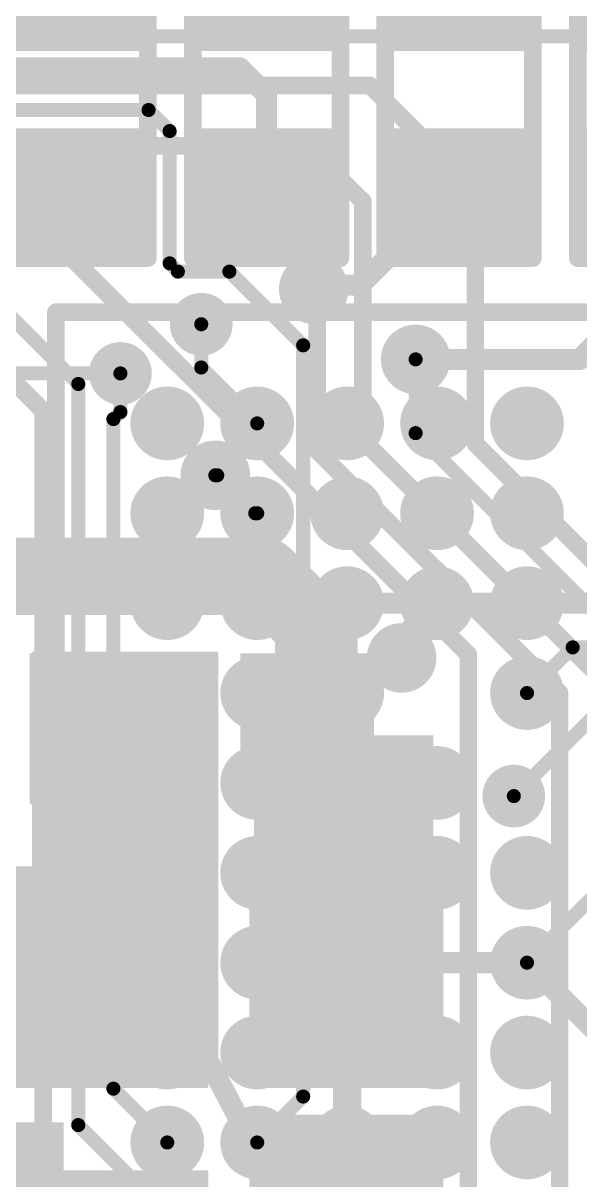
# Model space of a CAD drawing. Header units: millimetres. Extents: x -0.39 to 4.37, y -0.38 to 3.54.
# Drawn here: x 1.4013 to 1.5597, y 1.7984 to 2.1277 of the extents above; entities that cross this region are included whole.
import ezdxf

# ---------------------------------------------------------------- set-up
doc = ezdxf.new("R2010")
doc.units = ezdxf.units.MM
doc.header["$MEASUREMENT"] = 0
for name, color, linetype in [('BottomLayer', 5, 'Continuous'), ('BottomPaste', 16, 'Continuous'), ('BottomSolder', 6, 'Continuous'), ('TopLayer', 1, 'Continuous'), ('TopOverlay', 2, 'Continuous'), ('TopPaste', 8, 'Continuous'), ('TopSolder', 216, 'Continuous'), ('ViaHoleLayer', 16, 'Continuous')]:
    doc.layers.add(name, color=color, linetype=linetype)

# ---------------------------------------------------------------- blocks, each defined once
blk = doc.blocks.new('RES0603_158')
at = {"layer": 'TopLayer'}
for points in [[(-0.015, 0.0175), (-0.015, -0.0175), (-0.045, -0.0175), (-0.045, 0.0175)], [(0.045, 0.0175), (0.045, -0.0175), (0.015, -0.0175), (0.015, 0.0175)]]:
    blk.add_hatch(color=1, dxfattribs=at).paths.add_polyline_path(points)
at = {"layer": 'TopPaste'}
for points in [[(-0.015, 0.0175), (-0.015, -0.0175), (-0.045, -0.0175), (-0.045, 0.0175)], [(0.045, 0.0175), (0.045, -0.0175), (0.015, -0.0175), (0.015, 0.0175)]]:
    blk.add_hatch(color=8, dxfattribs=at).paths.add_polyline_path(points)
at = {"layer": 'TopSolder'}
for points in [[(-0.011, 0.0215), (-0.011, -0.0215), (-0.049, -0.0215), (-0.049, 0.0215)], [(0.049, 0.0215), (0.049, -0.0215), (0.011, -0.0215), (0.011, 0.0215)]]:
    blk.add_hatch(color=216, dxfattribs=at).paths.add_polyline_path(points)
at = {"layer": 'TopOverlay', "const_width": 0.005}
for points in [[(-0.048, -0.021), (-0.048, 0.021)], [(0.048, 0.021), (-0.048, 0.021)], [(0.048, -0.021), (0.048, 0.021)], [(0.048, -0.021), (-0.048, -0.021)]]:
    blk.add_lwpolyline(points, dxfattribs=at)
at = {"layer": 'TopOverlay', "const_width": 0.0025}
for points in [[(-0.04925, 0.021, 1), (-0.04675, 0.021, 1)], [(-0.04925, 0.021, 1), (-0.04675, 0.021, 1)], [(0.04675, 0.021, 1), (0.04925, 0.021, 1)], [(0.04675, 0.021, 1), (0.04925, 0.021, 1)], [(-0.04925, -0.021, 1), (-0.04675, -0.021, 1)], [(-0.04925, -0.021, 1), (-0.04675, -0.021, 1)], [(0.04675, -0.021, 1), (0.04925, -0.021, 1)], [(0.04675, -0.021, 1), (0.04925, -0.021, 1)]]:
    blk.add_lwpolyline(points, format="xyb", close=True, dxfattribs=at)
blk = doc.blocks.new('RES0603_336')
at = {"layer": 'TopLayer'}
for points in [[(-0.015, 0.0175), (-0.015, -0.0175), (-0.045, -0.0175), (-0.045, 0.0175)], [(0.045, 0.0175), (0.045, -0.0175), (0.015, -0.0175), (0.015, 0.0175)]]:
    blk.add_hatch(color=1, dxfattribs=at).paths.add_polyline_path(points)
at = {"layer": 'TopPaste'}
for points in [[(-0.015, 0.0175), (-0.015, -0.0175), (-0.045, -0.0175), (-0.045, 0.0175)], [(0.045, 0.0175), (0.045, -0.0175), (0.015, -0.0175), (0.015, 0.0175)]]:
    blk.add_hatch(color=8, dxfattribs=at).paths.add_polyline_path(points)
at = {"layer": 'TopSolder'}
for points in [[(-0.011, 0.0215), (-0.011, -0.0215), (-0.049, -0.0215), (-0.049, 0.0215)], [(0.049, 0.0215), (0.049, -0.0215), (0.011, -0.0215), (0.011, 0.0215)]]:
    blk.add_hatch(color=216, dxfattribs=at).paths.add_polyline_path(points)
at = {"layer": 'TopOverlay', "const_width": 0.005}
for points in [[(-0.048, -0.021), (-0.048, 0.021)], [(0.048, 0.021), (-0.048, 0.021)], [(0.048, -0.021), (0.048, 0.021)], [(0.048, -0.021), (-0.048, -0.021)]]:
    blk.add_lwpolyline(points, dxfattribs=at)
at = {"layer": 'TopOverlay', "const_width": 0.0025}
for points in [[(-0.04925, 0.021, 1), (-0.04675, 0.021, 1)], [(-0.04925, 0.021, 1), (-0.04675, 0.021, 1)], [(0.04675, 0.021, 1), (0.04925, 0.021, 1)], [(0.04675, 0.021, 1), (0.04925, 0.021, 1)], [(-0.04925, -0.021, 1), (-0.04675, -0.021, 1)], [(-0.04925, -0.021, 1), (-0.04675, -0.021, 1)], [(0.04675, -0.021, 1), (0.04925, -0.021, 1)], [(0.04675, -0.021, 1), (0.04925, -0.021, 1)]]:
    blk.add_lwpolyline(points, format="xyb", close=True, dxfattribs=at)
blk = doc.blocks.new('RES0603_344')
at = {"layer": 'TopLayer'}
for points in [[(-0.015, 0.0175), (-0.015, -0.0175), (-0.045, -0.0175), (-0.045, 0.0175)], [(0.045, 0.0175), (0.045, -0.0175), (0.015, -0.0175), (0.015, 0.0175)]]:
    blk.add_hatch(color=1, dxfattribs=at).paths.add_polyline_path(points)
at = {"layer": 'TopPaste'}
for points in [[(-0.015, 0.0175), (-0.015, -0.0175), (-0.045, -0.0175), (-0.045, 0.0175)], [(0.045, 0.0175), (0.045, -0.0175), (0.015, -0.0175), (0.015, 0.0175)]]:
    blk.add_hatch(color=8, dxfattribs=at).paths.add_polyline_path(points)
at = {"layer": 'TopSolder'}
for points in [[(-0.011, 0.0215), (-0.011, -0.0215), (-0.049, -0.0215), (-0.049, 0.0215)], [(0.049, 0.0215), (0.049, -0.0215), (0.011, -0.0215), (0.011, 0.0215)]]:
    blk.add_hatch(color=216, dxfattribs=at).paths.add_polyline_path(points)
at = {"layer": 'TopOverlay', "const_width": 0.005}
for points in [[(-0.048, -0.021), (-0.048, 0.021)], [(0.048, 0.021), (-0.048, 0.021)], [(0.048, -0.021), (0.048, 0.021)], [(0.048, -0.021), (-0.048, -0.021)]]:
    blk.add_lwpolyline(points, dxfattribs=at)
at = {"layer": 'TopOverlay', "const_width": 0.0025}
for points in [[(-0.04925, 0.021, 1), (-0.04675, 0.021, 1)], [(-0.04925, 0.021, 1), (-0.04675, 0.021, 1)], [(0.04675, 0.021, 1), (0.04925, 0.021, 1)], [(0.04675, 0.021, 1), (0.04925, 0.021, 1)], [(-0.04925, -0.021, 1), (-0.04675, -0.021, 1)], [(-0.04925, -0.021, 1), (-0.04675, -0.021, 1)], [(0.04675, -0.021, 1), (0.04925, -0.021, 1)], [(0.04675, -0.021, 1), (0.04925, -0.021, 1)]]:
    blk.add_lwpolyline(points, format="xyb", close=True, dxfattribs=at)
blk = doc.blocks.new('RK3399_364')
at = {"layer": 'TopLayer'}
h = blk.add_hatch(color=1, dxfattribs=at)
edge = h.paths.add_edge_path()
edge.add_arc((0.2814962, -0.1791335), 0.006496, 0, 360)
h = blk.add_hatch(color=1, dxfattribs=at)
edge = h.paths.add_edge_path()
edge.add_arc((0.3070862, -0.1791335), 0.006496, 0, 360)
h = blk.add_hatch(color=1, dxfattribs=at)
edge = h.paths.add_edge_path()
edge.add_arc((0.3326762, -0.1791335), 0.006496, 0, 360)
h = blk.add_hatch(color=1, dxfattribs=at)
edge = h.paths.add_edge_path()
edge.add_arc((0.3582682, -0.1791335), 0.006496, 0, 360)
h = blk.add_hatch(color=1, dxfattribs=at)
edge = h.paths.add_edge_path()
edge.add_arc((0.3838582, -0.1791335), 0.006496, 0, 360)
h = blk.add_hatch(color=1, dxfattribs=at)
edge = h.paths.add_edge_path()
edge.add_arc((0.2814962, -0.2047235), 0.006496, 0, 360)
h = blk.add_hatch(color=1, dxfattribs=at)
edge = h.paths.add_edge_path()
edge.add_arc((0.3070862, -0.2047235), 0.006496, 0, 360)
h = blk.add_hatch(color=1, dxfattribs=at)
edge = h.paths.add_edge_path()
edge.add_arc((0.3326762, -0.2047235), 0.006496, 0, 360)
h = blk.add_hatch(color=1, dxfattribs=at)
edge = h.paths.add_edge_path()
edge.add_arc((0.3582682, -0.2047235), 0.006496, 0, 360)
h = blk.add_hatch(color=1, dxfattribs=at)
edge = h.paths.add_edge_path()
edge.add_arc((0.3838582, -0.2047235), 0.006496, 0, 360)
h = blk.add_hatch(color=1, dxfattribs=at)
edge = h.paths.add_edge_path()
edge.add_arc((0.2814962, -0.2303155), 0.006496, 0, 360)
h = blk.add_hatch(color=1, dxfattribs=at)
edge = h.paths.add_edge_path()
edge.add_arc((0.3582682, -0.2303155), 0.006496, 0, 360)
h = blk.add_hatch(color=1, dxfattribs=at)
edge = h.paths.add_edge_path()
edge.add_arc((0.3838582, -0.2303155), 0.006496, 0, 360)
h = blk.add_hatch(color=1, dxfattribs=at)
edge = h.paths.add_edge_path()
edge.add_arc((0.2814962, -0.2559055), 0.006496, 0, 360)
h = blk.add_hatch(color=1, dxfattribs=at)
edge = h.paths.add_edge_path()
edge.add_arc((0.3070862, -0.2559055), 0.006496, 0, 360)
h = blk.add_hatch(color=1, dxfattribs=at)
edge = h.paths.add_edge_path()
edge.add_arc((0.3326762, -0.2559055), 0.006496, 0, 360)
h = blk.add_hatch(color=1, dxfattribs=at)
edge = h.paths.add_edge_path()
edge.add_arc((0.3582682, -0.2559055), 0.006496, 0, 360)
h = blk.add_hatch(color=1, dxfattribs=at)
edge = h.paths.add_edge_path()
edge.add_arc((0.3838582, -0.2559055), 0.006496, 0, 360)
h = blk.add_hatch(color=1, dxfattribs=at)
edge = h.paths.add_edge_path()
edge.add_arc((0.3070862, -0.2814955), 0.006496, 0, 360)
h = blk.add_hatch(color=1, dxfattribs=at)
edge = h.paths.add_edge_path()
edge.add_arc((0.3326762, -0.2814955), 0.006496, 0, 360)
h = blk.add_hatch(color=1, dxfattribs=at)
edge = h.paths.add_edge_path()
edge.add_arc((0.3582682, -0.2814955), 0.006496, 0, 360)
h = blk.add_hatch(color=1, dxfattribs=at)
edge = h.paths.add_edge_path()
edge.add_arc((0.3838582, -0.2814955), 0.006496, 0, 360)
h = blk.add_hatch(color=1, dxfattribs=at)
edge = h.paths.add_edge_path()
edge.add_arc((0.2814962, -0.3070875), 0.006496, 0, 360)
h = blk.add_hatch(color=1, dxfattribs=at)
edge = h.paths.add_edge_path()
edge.add_arc((0.3326762, -0.3070875), 0.006496, 0, 360)
h = blk.add_hatch(color=1, dxfattribs=at)
edge = h.paths.add_edge_path()
edge.add_arc((0.3582682, -0.3070875), 0.006496, 0, 360)
h = blk.add_hatch(color=1, dxfattribs=at)
edge = h.paths.add_edge_path()
edge.add_arc((0.3838582, -0.3070875), 0.006496, 0, 360)
h = blk.add_hatch(color=1, dxfattribs=at)
edge = h.paths.add_edge_path()
edge.add_arc((0.2814962, -0.3326775), 0.006496, 0, 360)
h = blk.add_hatch(color=1, dxfattribs=at)
edge = h.paths.add_edge_path()
edge.add_arc((0.3070862, -0.3326775), 0.006496, 0, 360)
h = blk.add_hatch(color=1, dxfattribs=at)
edge = h.paths.add_edge_path()
edge.add_arc((0.3326762, -0.3326775), 0.006496, 0, 360)
h = blk.add_hatch(color=1, dxfattribs=at)
edge = h.paths.add_edge_path()
edge.add_arc((0.3582682, -0.3326775), 0.006496, 0, 360)
h = blk.add_hatch(color=1, dxfattribs=at)
edge = h.paths.add_edge_path()
edge.add_arc((0.3838582, -0.3326775), 0.006496, 0, 360)
h = blk.add_hatch(color=1, dxfattribs=at)
edge = h.paths.add_edge_path()
edge.add_arc((0.2814962, -0.3582675), 0.006496, 0, 360)
h = blk.add_hatch(color=1, dxfattribs=at)
edge = h.paths.add_edge_path()
edge.add_arc((0.3070862, -0.3582675), 0.006496, 0, 360)
h = blk.add_hatch(color=1, dxfattribs=at)
edge = h.paths.add_edge_path()
edge.add_arc((0.3326762, -0.3582675), 0.006496, 0, 360)
h = blk.add_hatch(color=1, dxfattribs=at)
edge = h.paths.add_edge_path()
edge.add_arc((0.3582682, -0.3582675), 0.006496, 0, 360)
h = blk.add_hatch(color=1, dxfattribs=at)
edge = h.paths.add_edge_path()
edge.add_arc((0.3838582, -0.3582675), 0.006496, 0, 360)
h = blk.add_hatch(color=1, dxfattribs=at)
edge = h.paths.add_edge_path()
edge.add_arc((0.2814962, -0.3838575), 0.006496, 0, 360)
h = blk.add_hatch(color=1, dxfattribs=at)
edge = h.paths.add_edge_path()
edge.add_arc((0.3070862, -0.3838575), 0.006496, 0, 360)
h = blk.add_hatch(color=1, dxfattribs=at)
edge = h.paths.add_edge_path()
edge.add_arc((0.3326762, -0.3838575), 0.006496, 0, 360)
h = blk.add_hatch(color=1, dxfattribs=at)
edge = h.paths.add_edge_path()
edge.add_arc((0.3582682, -0.3838575), 0.006496, 0, 360)
h = blk.add_hatch(color=1, dxfattribs=at)
edge = h.paths.add_edge_path()
edge.add_arc((0.3838582, -0.3838575), 0.006496, 0, 360)
at = {"layer": 'TopPaste'}
h = blk.add_hatch(color=8, dxfattribs=at)
edge = h.paths.add_edge_path()
edge.add_arc((0.2814962, -0.1791335), 0.006496, 0, 360)
h = blk.add_hatch(color=8, dxfattribs=at)
edge = h.paths.add_edge_path()
edge.add_arc((0.3070862, -0.1791335), 0.006496, 0, 360)
h = blk.add_hatch(color=8, dxfattribs=at)
edge = h.paths.add_edge_path()
edge.add_arc((0.3326762, -0.1791335), 0.006496, 0, 360)
h = blk.add_hatch(color=8, dxfattribs=at)
edge = h.paths.add_edge_path()
edge.add_arc((0.3582682, -0.1791335), 0.006496, 0, 360)
h = blk.add_hatch(color=8, dxfattribs=at)
edge = h.paths.add_edge_path()
edge.add_arc((0.3838582, -0.1791335), 0.006496, 0, 360)
h = blk.add_hatch(color=8, dxfattribs=at)
edge = h.paths.add_edge_path()
edge.add_arc((0.2814962, -0.2047235), 0.006496, 0, 360)
h = blk.add_hatch(color=8, dxfattribs=at)
edge = h.paths.add_edge_path()
edge.add_arc((0.3070862, -0.2047235), 0.006496, 0, 360)
h = blk.add_hatch(color=8, dxfattribs=at)
edge = h.paths.add_edge_path()
edge.add_arc((0.3326762, -0.2047235), 0.006496, 0, 360)
h = blk.add_hatch(color=8, dxfattribs=at)
edge = h.paths.add_edge_path()
edge.add_arc((0.3582682, -0.2047235), 0.006496, 0, 360)
h = blk.add_hatch(color=8, dxfattribs=at)
edge = h.paths.add_edge_path()
edge.add_arc((0.3838582, -0.2047235), 0.006496, 0, 360)
h = blk.add_hatch(color=8, dxfattribs=at)
edge = h.paths.add_edge_path()
edge.add_arc((0.2814962, -0.2303155), 0.006496, 0, 360)
h = blk.add_hatch(color=8, dxfattribs=at)
edge = h.paths.add_edge_path()
edge.add_arc((0.3582682, -0.2303155), 0.006496, 0, 360)
h = blk.add_hatch(color=8, dxfattribs=at)
edge = h.paths.add_edge_path()
edge.add_arc((0.3838582, -0.2303155), 0.006496, 0, 360)
h = blk.add_hatch(color=8, dxfattribs=at)
edge = h.paths.add_edge_path()
edge.add_arc((0.2814962, -0.2559055), 0.006496, 0, 360)
h = blk.add_hatch(color=8, dxfattribs=at)
edge = h.paths.add_edge_path()
edge.add_arc((0.3070862, -0.2559055), 0.006496, 0, 360)
h = blk.add_hatch(color=8, dxfattribs=at)
edge = h.paths.add_edge_path()
edge.add_arc((0.3326762, -0.2559055), 0.006496, 0, 360)
h = blk.add_hatch(color=8, dxfattribs=at)
edge = h.paths.add_edge_path()
edge.add_arc((0.3582682, -0.2559055), 0.006496, 0, 360)
h = blk.add_hatch(color=8, dxfattribs=at)
edge = h.paths.add_edge_path()
edge.add_arc((0.3838582, -0.2559055), 0.006496, 0, 360)
h = blk.add_hatch(color=8, dxfattribs=at)
edge = h.paths.add_edge_path()
edge.add_arc((0.3070862, -0.2814955), 0.006496, 0, 360)
h = blk.add_hatch(color=8, dxfattribs=at)
edge = h.paths.add_edge_path()
edge.add_arc((0.3326762, -0.2814955), 0.006496, 0, 360)
h = blk.add_hatch(color=8, dxfattribs=at)
edge = h.paths.add_edge_path()
edge.add_arc((0.3582682, -0.2814955), 0.006496, 0, 360)
h = blk.add_hatch(color=8, dxfattribs=at)
edge = h.paths.add_edge_path()
edge.add_arc((0.3838582, -0.2814955), 0.006496, 0, 360)
h = blk.add_hatch(color=8, dxfattribs=at)
edge = h.paths.add_edge_path()
edge.add_arc((0.2814962, -0.3070875), 0.006496, 0, 360)
h = blk.add_hatch(color=8, dxfattribs=at)
edge = h.paths.add_edge_path()
edge.add_arc((0.3326762, -0.3070875), 0.006496, 0, 360)
h = blk.add_hatch(color=8, dxfattribs=at)
edge = h.paths.add_edge_path()
edge.add_arc((0.3582682, -0.3070875), 0.006496, 0, 360)
h = blk.add_hatch(color=8, dxfattribs=at)
edge = h.paths.add_edge_path()
edge.add_arc((0.3838582, -0.3070875), 0.006496, 0, 360)
h = blk.add_hatch(color=8, dxfattribs=at)
edge = h.paths.add_edge_path()
edge.add_arc((0.2814962, -0.3326775), 0.006496, 0, 360)
h = blk.add_hatch(color=8, dxfattribs=at)
edge = h.paths.add_edge_path()
edge.add_arc((0.3070862, -0.3326775), 0.006496, 0, 360)
h = blk.add_hatch(color=8, dxfattribs=at)
edge = h.paths.add_edge_path()
edge.add_arc((0.3326762, -0.3326775), 0.006496, 0, 360)
h = blk.add_hatch(color=8, dxfattribs=at)
edge = h.paths.add_edge_path()
edge.add_arc((0.3582682, -0.3326775), 0.006496, 0, 360)
h = blk.add_hatch(color=8, dxfattribs=at)
edge = h.paths.add_edge_path()
edge.add_arc((0.3838582, -0.3326775), 0.006496, 0, 360)
h = blk.add_hatch(color=8, dxfattribs=at)
edge = h.paths.add_edge_path()
edge.add_arc((0.2814962, -0.3582675), 0.006496, 0, 360)
h = blk.add_hatch(color=8, dxfattribs=at)
edge = h.paths.add_edge_path()
edge.add_arc((0.3070862, -0.3582675), 0.006496, 0, 360)
h = blk.add_hatch(color=8, dxfattribs=at)
edge = h.paths.add_edge_path()
edge.add_arc((0.3326762, -0.3582675), 0.006496, 0, 360)
h = blk.add_hatch(color=8, dxfattribs=at)
edge = h.paths.add_edge_path()
edge.add_arc((0.3582682, -0.3582675), 0.006496, 0, 360)
h = blk.add_hatch(color=8, dxfattribs=at)
edge = h.paths.add_edge_path()
edge.add_arc((0.3838582, -0.3582675), 0.006496, 0, 360)
h = blk.add_hatch(color=8, dxfattribs=at)
edge = h.paths.add_edge_path()
edge.add_arc((0.2814962, -0.3838575), 0.006496, 0, 360)
h = blk.add_hatch(color=8, dxfattribs=at)
edge = h.paths.add_edge_path()
edge.add_arc((0.3070862, -0.3838575), 0.006496, 0, 360)
h = blk.add_hatch(color=8, dxfattribs=at)
edge = h.paths.add_edge_path()
edge.add_arc((0.3326762, -0.3838575), 0.006496, 0, 360)
h = blk.add_hatch(color=8, dxfattribs=at)
edge = h.paths.add_edge_path()
edge.add_arc((0.3582682, -0.3838575), 0.006496, 0, 360)
h = blk.add_hatch(color=8, dxfattribs=at)
edge = h.paths.add_edge_path()
edge.add_arc((0.3838582, -0.3838575), 0.006496, 0, 360)
at = {"layer": 'TopSolder'}
h = blk.add_hatch(color=216, dxfattribs=at)
edge = h.paths.add_edge_path()
edge.add_arc((0.2814962, -0.1791335), 0.010496, 0, 360)
h = blk.add_hatch(color=216, dxfattribs=at)
edge = h.paths.add_edge_path()
edge.add_arc((0.3070862, -0.1791335), 0.010496, 0, 360)
h = blk.add_hatch(color=216, dxfattribs=at)
edge = h.paths.add_edge_path()
edge.add_arc((0.3326762, -0.1791335), 0.010496, 0, 360)
h = blk.add_hatch(color=216, dxfattribs=at)
edge = h.paths.add_edge_path()
edge.add_arc((0.3582682, -0.1791335), 0.010496, 0, 360)
h = blk.add_hatch(color=216, dxfattribs=at)
edge = h.paths.add_edge_path()
edge.add_arc((0.3838582, -0.1791335), 0.010496, 0, 360)
h = blk.add_hatch(color=216, dxfattribs=at)
edge = h.paths.add_edge_path()
edge.add_arc((0.2814962, -0.2047235), 0.010496, 0, 360)
h = blk.add_hatch(color=216, dxfattribs=at)
edge = h.paths.add_edge_path()
edge.add_arc((0.3070862, -0.2047235), 0.010496, 0, 360)
h = blk.add_hatch(color=216, dxfattribs=at)
edge = h.paths.add_edge_path()
edge.add_arc((0.3326762, -0.2047235), 0.010496, 0, 360)
h = blk.add_hatch(color=216, dxfattribs=at)
edge = h.paths.add_edge_path()
edge.add_arc((0.3582682, -0.2047235), 0.010496, 0, 360)
h = blk.add_hatch(color=216, dxfattribs=at)
edge = h.paths.add_edge_path()
edge.add_arc((0.3838582, -0.2047235), 0.010496, 0, 360)
h = blk.add_hatch(color=216, dxfattribs=at)
edge = h.paths.add_edge_path()
edge.add_arc((0.2814962, -0.2303155), 0.010496, 0, 360)
h = blk.add_hatch(color=216, dxfattribs=at)
edge = h.paths.add_edge_path()
edge.add_arc((0.3582682, -0.2303155), 0.010496, 0, 360)
h = blk.add_hatch(color=216, dxfattribs=at)
edge = h.paths.add_edge_path()
edge.add_arc((0.3838582, -0.2303155), 0.010496, 0, 360)
h = blk.add_hatch(color=216, dxfattribs=at)
edge = h.paths.add_edge_path()
edge.add_arc((0.2814962, -0.2559055), 0.010496, 0, 360)
h = blk.add_hatch(color=216, dxfattribs=at)
edge = h.paths.add_edge_path()
edge.add_arc((0.3070862, -0.2559055), 0.010496, 0, 360)
h = blk.add_hatch(color=216, dxfattribs=at)
edge = h.paths.add_edge_path()
edge.add_arc((0.3326762, -0.2559055), 0.010496, 0, 360)
h = blk.add_hatch(color=216, dxfattribs=at)
edge = h.paths.add_edge_path()
edge.add_arc((0.3582682, -0.2559055), 0.010496, 0, 360)
h = blk.add_hatch(color=216, dxfattribs=at)
edge = h.paths.add_edge_path()
edge.add_arc((0.3838582, -0.2559055), 0.010496, 0, 360)
h = blk.add_hatch(color=216, dxfattribs=at)
edge = h.paths.add_edge_path()
edge.add_arc((0.3070862, -0.2814955), 0.010496, 0, 360)
h = blk.add_hatch(color=216, dxfattribs=at)
edge = h.paths.add_edge_path()
edge.add_arc((0.3326762, -0.2814955), 0.010496, 0, 360)
h = blk.add_hatch(color=216, dxfattribs=at)
edge = h.paths.add_edge_path()
edge.add_arc((0.3582682, -0.2814955), 0.010496, 0, 360)
h = blk.add_hatch(color=216, dxfattribs=at)
edge = h.paths.add_edge_path()
edge.add_arc((0.3838582, -0.2814955), 0.010496, 0, 360)
h = blk.add_hatch(color=216, dxfattribs=at)
edge = h.paths.add_edge_path()
edge.add_arc((0.2814962, -0.3070875), 0.010496, 0, 360)
h = blk.add_hatch(color=216, dxfattribs=at)
edge = h.paths.add_edge_path()
edge.add_arc((0.3326762, -0.3070875), 0.010496, 0, 360)
h = blk.add_hatch(color=216, dxfattribs=at)
edge = h.paths.add_edge_path()
edge.add_arc((0.3582682, -0.3070875), 0.010496, 0, 360)
h = blk.add_hatch(color=216, dxfattribs=at)
edge = h.paths.add_edge_path()
edge.add_arc((0.3838582, -0.3070875), 0.010496, 0, 360)
h = blk.add_hatch(color=216, dxfattribs=at)
edge = h.paths.add_edge_path()
edge.add_arc((0.2814962, -0.3326775), 0.010496, 0, 360)
h = blk.add_hatch(color=216, dxfattribs=at)
edge = h.paths.add_edge_path()
edge.add_arc((0.3070862, -0.3326775), 0.010496, 0, 360)
h = blk.add_hatch(color=216, dxfattribs=at)
edge = h.paths.add_edge_path()
edge.add_arc((0.3326762, -0.3326775), 0.010496, 0, 360)
h = blk.add_hatch(color=216, dxfattribs=at)
edge = h.paths.add_edge_path()
edge.add_arc((0.3582682, -0.3326775), 0.010496, 0, 360)
h = blk.add_hatch(color=216, dxfattribs=at)
edge = h.paths.add_edge_path()
edge.add_arc((0.3838582, -0.3326775), 0.010496, 0, 360)
h = blk.add_hatch(color=216, dxfattribs=at)
edge = h.paths.add_edge_path()
edge.add_arc((0.2814962, -0.3582675), 0.010496, 0, 360)
h = blk.add_hatch(color=216, dxfattribs=at)
edge = h.paths.add_edge_path()
edge.add_arc((0.3070862, -0.3582675), 0.010496, 0, 360)
h = blk.add_hatch(color=216, dxfattribs=at)
edge = h.paths.add_edge_path()
edge.add_arc((0.3326762, -0.3582675), 0.010496, 0, 360)
h = blk.add_hatch(color=216, dxfattribs=at)
edge = h.paths.add_edge_path()
edge.add_arc((0.3582682, -0.3582675), 0.010496, 0, 360)
h = blk.add_hatch(color=216, dxfattribs=at)
edge = h.paths.add_edge_path()
edge.add_arc((0.3838582, -0.3582675), 0.010496, 0, 360)
h = blk.add_hatch(color=216, dxfattribs=at)
edge = h.paths.add_edge_path()
edge.add_arc((0.2814962, -0.3838575), 0.010496, 0, 360)
h = blk.add_hatch(color=216, dxfattribs=at)
edge = h.paths.add_edge_path()
edge.add_arc((0.3070862, -0.3838575), 0.010496, 0, 360)
h = blk.add_hatch(color=216, dxfattribs=at)
edge = h.paths.add_edge_path()
edge.add_arc((0.3326762, -0.3838575), 0.010496, 0, 360)
h = blk.add_hatch(color=216, dxfattribs=at)
edge = h.paths.add_edge_path()
edge.add_arc((0.3582682, -0.3838575), 0.010496, 0, 360)
h = blk.add_hatch(color=216, dxfattribs=at)
edge = h.paths.add_edge_path()
edge.add_arc((0.3838582, -0.3838575), 0.010496, 0, 360)
at = {"layer": 'TopOverlay', "const_width": 0.005}
for points in [[(0.4155362, -0.2155355), (0.4155362, -0.4155355)], [(0.4155362, -0.4155355), (0.2155362, -0.4155355)]]:
    blk.add_lwpolyline(points, dxfattribs=at)
at = {"layer": 'TopOverlay', "const_width": 0.0025}
for points in [[(0.4142862, -0.2155355, 1), (0.4167862, -0.2155355, 1)], [(0.4142862, -0.4155355, 1), (0.4167862, -0.4155355, 1)], [(0.4142862, -0.4155355, 1), (0.4167862, -0.4155355, 1)]]:
    blk.add_lwpolyline(points, format="xyb", close=True, dxfattribs=at)
blk = doc.blocks.new('X322524MOB4SI_B_366')
at = {"layer": 'BottomLayer'}
for points in [[(-0.07086615, 0.05708655), (-0.01574805, 0.05708655), (-0.01574805, 0.00984245), (-0.07086615, 0.00984245)], [(0.01574785, 0.05708655), (0.07086595, 0.05708655), (0.07086595, 0.00984245), (0.01574785, 0.00984245)], [(-0.07086615, -0.00984345), (-0.01574805, -0.00984345), (-0.01574805, -0.05708755), (-0.07086615, -0.05708755)], [(0.01574785, -0.00984345), (0.07086595, -0.00984345), (0.07086595, -0.05708755), (0.01574785, -0.05708755)]]:
    blk.add_hatch(color=5, dxfattribs=at).paths.add_polyline_path(points)
at = {"layer": 'BottomPaste'}
for points in [[(-0.07086615, 0.05708655), (-0.01574805, 0.05708655), (-0.01574805, 0.00984245), (-0.07086615, 0.00984245)], [(0.01574785, 0.05708655), (0.07086595, 0.05708655), (0.07086595, 0.00984245), (0.01574785, 0.00984245)], [(-0.07086615, -0.00984345), (-0.01574805, -0.00984345), (-0.01574805, -0.05708755), (-0.07086615, -0.05708755)], [(0.01574785, -0.00984345), (0.07086595, -0.00984345), (0.07086595, -0.05708755), (0.01574785, -0.05708755)]]:
    blk.add_hatch(color=16, dxfattribs=at).paths.add_polyline_path(points)
at = {"layer": 'BottomSolder'}
for points in [[(-0.07486615, 0.06108655), (-0.01174805, 0.06108655), (-0.01174805, 0.00584245), (-0.07486615, 0.00584245)], [(0.01174785, 0.06108655), (0.07486595, 0.06108655), (0.07486595, 0.00584245), (0.01174785, 0.00584245)], [(-0.07486615, -0.00584345), (-0.01174805, -0.00584345), (-0.01174805, -0.06108755), (-0.07486615, -0.06108755)], [(0.01174785, -0.00584345), (0.07486595, -0.00584345), (0.07486595, -0.06108755), (0.01174785, -0.06108755)]]:
    blk.add_hatch(color=6, dxfattribs=at).paths.add_polyline_path(points)
blk = doc.blocks.new('RES0603_384')
at = {"layer": 'TopLayer'}
for points in [[(-0.015, 0.0175), (-0.015, -0.0175), (-0.045, -0.0175), (-0.045, 0.0175)], [(0.045, 0.0175), (0.045, -0.0175), (0.015, -0.0175), (0.015, 0.0175)]]:
    blk.add_hatch(color=1, dxfattribs=at).paths.add_polyline_path(points)
at = {"layer": 'TopPaste'}
for points in [[(-0.015, 0.0175), (-0.015, -0.0175), (-0.045, -0.0175), (-0.045, 0.0175)], [(0.045, 0.0175), (0.045, -0.0175), (0.015, -0.0175), (0.015, 0.0175)]]:
    blk.add_hatch(color=8, dxfattribs=at).paths.add_polyline_path(points)
at = {"layer": 'TopSolder'}
for points in [[(-0.011, 0.0215), (-0.011, -0.0215), (-0.049, -0.0215), (-0.049, 0.0215)], [(0.049, 0.0215), (0.049, -0.0215), (0.011, -0.0215), (0.011, 0.0215)]]:
    blk.add_hatch(color=216, dxfattribs=at).paths.add_polyline_path(points)
at = {"layer": 'TopOverlay', "const_width": 0.005}
for points in [[(-0.048, -0.021), (-0.048, 0.021)], [(0.048, 0.021), (-0.048, 0.021)], [(0.048, -0.021), (0.048, 0.021)], [(0.048, -0.021), (-0.048, -0.021)]]:
    blk.add_lwpolyline(points, dxfattribs=at)
at = {"layer": 'TopOverlay', "const_width": 0.0025}
for points in [[(-0.04925, 0.021, 1), (-0.04675, 0.021, 1)], [(-0.04925, 0.021, 1), (-0.04675, 0.021, 1)], [(0.04675, 0.021, 1), (0.04925, 0.021, 1)], [(0.04675, 0.021, 1), (0.04925, 0.021, 1)], [(-0.04925, -0.021, 1), (-0.04675, -0.021, 1)], [(-0.04925, -0.021, 1), (-0.04675, -0.021, 1)], [(0.04675, -0.021, 1), (0.04925, -0.021, 1)], [(0.04675, -0.021, 1), (0.04925, -0.021, 1)]]:
    blk.add_lwpolyline(points, format="xyb", close=True, dxfattribs=at)
blk = doc.blocks.new('C__0603_B_499')
at = {"layer": 'BottomLayer'}
for points in [[(-0.015, 0.0175), (-0.015, -0.0175), (-0.045, -0.0175), (-0.045, 0.0175)], [(0.045, 0.0175), (0.045, -0.0175), (0.015, -0.0175), (0.015, 0.0175)]]:
    blk.add_hatch(color=5, dxfattribs=at).paths.add_polyline_path(points)
at = {"layer": 'BottomPaste'}
for points in [[(-0.015, 0.0175), (-0.015, -0.0175), (-0.045, -0.0175), (-0.045, 0.0175)], [(0.045, 0.0175), (0.045, -0.0175), (0.015, -0.0175), (0.015, 0.0175)]]:
    blk.add_hatch(color=16, dxfattribs=at).paths.add_polyline_path(points)
at = {"layer": 'BottomSolder'}
for points in [[(-0.011, 0.0215), (-0.011, -0.0215), (-0.049, -0.0215), (-0.049, 0.0215)], [(0.049, 0.0215), (0.049, -0.0215), (0.011, -0.0215), (0.011, 0.0215)]]:
    blk.add_hatch(color=6, dxfattribs=at).paths.add_polyline_path(points)

msp = doc.modelspace()

# ---------------------------------------------------------------- hatches: boundary and pattern name
at = {"layer": 'BottomLayer'}
h = msp.add_hatch(color=5, dxfattribs=at)
edge = h.paths.add_edge_path()
edge.add_arc((1.484, 2.052), 0.0059055, 0, 360)
h = msp.add_hatch(color=5, dxfattribs=at)
edge = h.paths.add_edge_path()
edge.add_arc((1.452, 2.042), 0.0049212, 0, 360)
h = msp.add_hatch(color=5, dxfattribs=at)
edge = h.paths.add_edge_path()
edge.add_arc((1.513, 2.032), 0.0059055, 0, 360)
h = msp.add_hatch(color=5, dxfattribs=at)
edge = h.paths.add_edge_path()
edge.add_arc((1.429, 2.028), 0.0049212, 0, 360)
h = msp.add_hatch(color=5, dxfattribs=at)
edge = h.paths.add_edge_path()
edge.add_arc((1.4423265, 2.0137742), 0.0049212, 0, 360)
h = msp.add_hatch(color=5, dxfattribs=at)
edge = h.paths.add_edge_path()
edge.add_arc((1.456, 1.999), 0.0059055, 0, 360)
h = msp.add_hatch(color=5, dxfattribs=at)
edge = h.paths.add_edge_path()
edge.add_arc((1.509, 1.947), 0.0059055, 0, 360)
for points in [[(1.4038225, 1.8288222), (1.4568225, 1.8288222), (1.4568225, 1.9488222), (1.4038225, 1.9488222)], [(1.467, 1.828), (1.518, 1.828), (1.518, 1.925), (1.467, 1.925)], [(1.3381395, 1.7788222), (1.4128225, 1.7788222), (1.4128225, 1.8148222), (1.3381395, 1.8148222)], [(1.4698225, 1.6726652), (1.5009999, 1.6726652), (1.5009999, 1.817), (1.4698225, 1.817)], [(1.49, 1.719), (1.517, 1.719), (1.517, 1.817), (1.49, 1.817)]]:
    msp.add_hatch(color=5, dxfattribs=at).paths.add_polyline_path(points)
h = msp.add_hatch(color=5, dxfattribs=at)
edge = h.paths.add_edge_path()
edge.add_arc((1.5409407, 1.9076664), 0.0049212, 0, 360)
h = msp.add_hatch(color=5, dxfattribs=at)
edge = h.paths.add_edge_path()
edge.add_arc((1.4935085, 1.8090502), 0.0049212, 0, 360)
at = {"layer": 'BottomSolder'}
h = msp.add_hatch(color=6, dxfattribs=at)
edge = h.paths.add_edge_path()
edge.add_arc((1.484, 2.052), 0.0099055, 0, 360)
h = msp.add_hatch(color=6, dxfattribs=at)
edge = h.paths.add_edge_path()
edge.add_arc((1.452, 2.042), 0.0089212, 0, 360)
h = msp.add_hatch(color=6, dxfattribs=at)
edge = h.paths.add_edge_path()
edge.add_arc((1.513, 2.032), 0.0099055, 0, 360)
h = msp.add_hatch(color=6, dxfattribs=at)
edge = h.paths.add_edge_path()
edge.add_arc((1.429, 2.028), 0.0089212, 0, 360)
h = msp.add_hatch(color=6, dxfattribs=at)
edge = h.paths.add_edge_path()
edge.add_arc((1.4423265, 2.0137742), 0.0089212, 0, 360)
h = msp.add_hatch(color=6, dxfattribs=at)
edge = h.paths.add_edge_path()
edge.add_arc((1.456, 1.999), 0.0099055, 0, 360)
h = msp.add_hatch(color=6, dxfattribs=at)
edge = h.paths.add_edge_path()
edge.add_arc((1.509, 1.947), 0.0099055, 0, 360)
h = msp.add_hatch(color=6, dxfattribs=at)
edge = h.paths.add_edge_path()
edge.add_arc((1.5409407, 1.9076664), 0.0089212, 0, 360)
h = msp.add_hatch(color=6, dxfattribs=at)
edge = h.paths.add_edge_path()
edge.add_arc((1.4935085, 1.8090502), 0.0089212, 0, 360)
at = {"layer": 'TopLayer'}
h = msp.add_hatch(color=1, dxfattribs=at)
edge = h.paths.add_edge_path()
edge.add_arc((1.484, 2.052), 0.0059055, 0, 360)
h = msp.add_hatch(color=1, dxfattribs=at)
edge = h.paths.add_edge_path()
edge.add_arc((1.452, 2.042), 0.0049212, 0, 360)
h = msp.add_hatch(color=1, dxfattribs=at)
edge = h.paths.add_edge_path()
edge.add_arc((1.513, 2.032), 0.0059055, 0, 360)
h = msp.add_hatch(color=1, dxfattribs=at)
edge = h.paths.add_edge_path()
edge.add_arc((1.429, 2.028), 0.0049212, 0, 360)
h = msp.add_hatch(color=1, dxfattribs=at)
edge = h.paths.add_edge_path()
edge.add_arc((1.4423265, 2.0137742), 0.0049212, 0, 360)
h = msp.add_hatch(color=1, dxfattribs=at)
edge = h.paths.add_edge_path()
edge.add_arc((1.456, 1.999), 0.0059055, 0, 360)
h = msp.add_hatch(color=1, dxfattribs=at)
edge = h.paths.add_edge_path()
edge.add_arc((1.509, 1.947), 0.0059055, 0, 360)
h = msp.add_hatch(color=1, dxfattribs=at)
edge = h.paths.add_edge_path()
edge.add_arc((1.5409407, 1.9076664), 0.0049212, 0, 360)
h = msp.add_hatch(color=1, dxfattribs=at)
edge = h.paths.add_edge_path()
edge.add_arc((1.4935085, 1.8090502), 0.0049212, 0, 360)
at = {"layer": 'TopSolder'}
h = msp.add_hatch(color=216, dxfattribs=at)
edge = h.paths.add_edge_path()
edge.add_arc((1.484, 2.052), 0.0099055, 0, 360)
h = msp.add_hatch(color=216, dxfattribs=at)
edge = h.paths.add_edge_path()
edge.add_arc((1.452, 2.042), 0.0089212, 0, 360)
h = msp.add_hatch(color=216, dxfattribs=at)
edge = h.paths.add_edge_path()
edge.add_arc((1.513, 2.032), 0.0099055, 0, 360)
h = msp.add_hatch(color=216, dxfattribs=at)
edge = h.paths.add_edge_path()
edge.add_arc((1.429, 2.028), 0.0089212, 0, 360)
h = msp.add_hatch(color=216, dxfattribs=at)
edge = h.paths.add_edge_path()
edge.add_arc((1.4423265, 2.0137742), 0.0089212, 0, 360)
h = msp.add_hatch(color=216, dxfattribs=at)
edge = h.paths.add_edge_path()
edge.add_arc((1.456, 1.999), 0.0099055, 0, 360)
h = msp.add_hatch(color=216, dxfattribs=at)
edge = h.paths.add_edge_path()
edge.add_arc((1.509, 1.947), 0.0099055, 0, 360)
h = msp.add_hatch(color=216, dxfattribs=at)
edge = h.paths.add_edge_path()
edge.add_arc((1.5409407, 1.9076664), 0.0089212, 0, 360)
h = msp.add_hatch(color=216, dxfattribs=at)
edge = h.paths.add_edge_path()
edge.add_arc((1.4935085, 1.8090502), 0.0089212, 0, 360)
at = {"layer": 'ViaHoleLayer'}
h = msp.add_hatch(color=16, dxfattribs=at)
edge = h.paths.add_edge_path()
edge.add_arc((1.484, 2.052), 0.003937, 0, 360)
h = msp.add_hatch(color=16, dxfattribs=at)
edge = h.paths.add_edge_path()
edge.add_arc((1.452, 2.042), 0.003937, 0, 360)
h = msp.add_hatch(color=16, dxfattribs=at)
edge = h.paths.add_edge_path()
edge.add_arc((1.513, 2.032), 0.003937, 0, 360)
h = msp.add_hatch(color=16, dxfattribs=at)
edge = h.paths.add_edge_path()
edge.add_arc((1.429, 2.028), 0.003937, 0, 360)
h = msp.add_hatch(color=16, dxfattribs=at)
edge = h.paths.add_edge_path()
edge.add_arc((1.4423265, 2.0137742), 0.003937, 0, 360)
h = msp.add_hatch(color=16, dxfattribs=at)
edge = h.paths.add_edge_path()
edge.add_arc((1.456, 1.999), 0.003937, 0, 360)
h = msp.add_hatch(color=16, dxfattribs=at)
edge = h.paths.add_edge_path()
edge.add_arc((1.509, 1.947), 0.003937, 0, 360)
h = msp.add_hatch(color=16, dxfattribs=at)
edge = h.paths.add_edge_path()
edge.add_arc((1.5409407, 1.9076664), 0.003937, 0, 360)
h = msp.add_hatch(color=16, dxfattribs=at)
edge = h.paths.add_edge_path()
edge.add_arc((1.4935085, 1.8090502), 0.003937, 0, 360)

# ---------------------------------------------------------------- linework, layer by layer
at = {"layer": 'BottomLayer'}
for points, const_width in [([(0.7324448, 2.1239999), (1.642, 2.124)], 0.004), ([(0.8990001, 2.1100001), (1.4999998, 2.1100001)], 0.005), ([(1.4999998, 2.1100001), (1.53, 2.0799999)], 0.005), ([(1.1308225, 2.0928222), (1.4821779, 2.0928222)], 0.005), ([(1.4821779, 2.0928222), (1.498, 2.0770001)], 0.005), ([(1.397, 2.079), (1.4631516, 2.0128484)], 0.005), ([(1.53, 2.0080001), (1.53, 2.08)], 0.005), ([(1.498, 2.009), (1.498, 2.0770001)], 0.005), ([(1.485, 2.006), (1.485, 2.052)], 0.005), ([(1.513, 2.011), (1.513, 2.032)], 0.004), ([(1.393, 2.028), (1.429, 2.028)], 0.004), ([(1.4631516, 2.0128484), (1.4631517, 2.0128484)], 0.005), ([(1.4631517, 2.0128484), (1.528, 1.9480001)], 0.005), ([(1.513, 2.011), (1.574, 1.95)], 0.004), ([(1.498, 2.009), (1.564, 1.943)], 0.005), ([(1.53, 2.0080001), (1.584, 1.9540001)], 0.005), ([(1.485, 2.006), (1.554, 1.937)], 0.005), ([(1.3585396, 1.9702223), (1.4697777, 1.9702223)], 0.022), ([(1.4697777, 1.9702223), (1.484, 1.956)], 0.022), ([(1.484, 1.9268222), (1.484, 1.956)], 0.022), ([(1.528, 1.741), (1.528, 1.9480001)], 0.005), ([(1.4781395, 1.9308222), (1.4821395, 1.9268222)], 0.022), ([(1.484, 1.913), (1.484, 1.9268222)], 0.022), ([(1.554, 1.7407697), (1.554, 1.937)], 0.005), ([(1.428358, 1.8561291), (1.4548225, 1.8308222)], 0.006), ([(1.4548225, 1.8308222), (1.4656842, 1.8100861)], 0.006), ([(1.4656842, 1.8100861), (1.4736659, 1.7950742)], 0.006)]:
    msp.add_lwpolyline(points, dxfattribs=dict(at, const_width=const_width))
for points, const_width in [([(1.4987498, 2.1100001, 1), (1.5012498, 2.1100001, 1)], 0.0025), ([(1.4987498, 2.1100001, 1), (1.5012498, 2.1100001, 1)], 0.0025), ([(1.4809279, 2.0928222, 1), (1.4834279, 2.0928222, 1)], 0.0025), ([(1.4809279, 2.0928222, 1), (1.4834279, 2.0928222, 1)], 0.0025), ([(1.52875, 2.08, 1), (1.53125, 2.08, 1)], 0.0025), ([(1.52875, 2.0799999, 1), (1.53125, 2.0799999, 1)], 0.0025), ([(1.49675, 2.0770001, 1), (1.49925, 2.0770001, 1)], 0.0025), ([(1.49675, 2.0770001, 1), (1.49925, 2.0770001, 1)], 0.0025), ([(1.48375, 2.052, 1), (1.48625, 2.052, 1)], 0.0025), ([(1.512, 2.032, 1), (1.514, 2.032, 1)], 0.002), ([(1.428, 2.028, 1), (1.43, 2.028, 1)], 0.002), ([(1.4619016, 2.0128484, 1), (1.4644016, 2.0128484, 1)], 0.0025), ([(1.4619016, 2.0128484, 1), (1.4644016, 2.0128484, 1)], 0.0025), ([(1.4619017, 2.0128484, 1), (1.4644017, 2.0128484, 1)], 0.0025), ([(1.4619017, 2.0128484, 1), (1.4644017, 2.0128484, 1)], 0.0025), ([(1.512, 2.011, 1), (1.514, 2.011, 1)], 0.002), ([(1.512, 2.011, 1), (1.514, 2.011, 1)], 0.002), ([(1.49675, 2.009, 1), (1.49925, 2.009, 1)], 0.0025), ([(1.49675, 2.009, 1), (1.49925, 2.009, 1)], 0.0025), ([(1.52875, 2.0080001, 1), (1.53125, 2.0080001, 1)], 0.0025), ([(1.52875, 2.0080001, 1), (1.53125, 2.0080001, 1)], 0.0025), ([(1.48375, 2.006, 1), (1.48625, 2.006, 1)], 0.0025), ([(1.48375, 2.006, 1), (1.48625, 2.006, 1)], 0.0025), ([(1.4642777, 1.9702223, 1), (1.4752777, 1.9702223, 1)], 0.011), ([(1.4642777, 1.9702223, 1), (1.4752777, 1.9702223, 1)], 0.011), ([(1.4785, 1.956, 1), (1.4895, 1.956, 1)], 0.011), ([(1.4785, 1.956, 1), (1.4895, 1.956, 1)], 0.011), ([(1.52675, 1.9480001, 1), (1.52925, 1.9480001, 1)], 0.0025), ([(1.52675, 1.9480001, 1), (1.52925, 1.9480001, 1)], 0.0025), ([(1.4726395, 1.9308222, 1), (1.4836395, 1.9308222, 1)], 0.011), ([(1.4766395, 1.9268222, 1), (1.4876395, 1.9268222, 1)], 0.011), ([(1.4785, 1.9268222, 1), (1.4895, 1.9268222, 1)], 0.011), ([(1.4785, 1.9268222, 1), (1.4895, 1.9268222, 1)], 0.011), ([(1.55275, 1.937, 1), (1.55525, 1.937, 1)], 0.0025), ([(1.55275, 1.937, 1), (1.55525, 1.937, 1)], 0.0025), ([(1.4785, 1.913, 1), (1.4895, 1.913, 1)], 0.011), ([(1.426858, 1.8561291, 1), (1.429858, 1.8561291, 1)], 0.003), ([(1.4533225, 1.8308222, 1), (1.4563225, 1.8308222, 1)], 0.003), ([(1.4533225, 1.8308222, 1), (1.4563225, 1.8308222, 1)], 0.003), ([(1.4641842, 1.8100861, 1), (1.4671842, 1.8100861, 1)], 0.003), ([(1.4641842, 1.8100861, 1), (1.4671842, 1.8100861, 1)], 0.003)]:
    msp.add_lwpolyline(points, format="xyb", close=True, dxfattribs=dict(at, const_width=const_width))
at = {"layer": 'TopLayer'}
for points, const_width in [([(1.3875148, 2.115), (1.463, 2.115)], 0.006), ([(1.463, 2.115), (1.4705938, 2.1074062)], 0.006), ([(1.4705938, 2.0788222), (1.4705938, 2.1074062)], 0.006), ([(1.3816447, 2.103), (1.4370001, 2.103)], 0.004), ([(1.4370001, 2.103), (1.443, 2.0970001)], 0.004), ([(1.443, 2.0593432), (1.443, 2.0970001)], 0.004), ([(1.388, 2.079), (1.4156447, 2.079)], 0.01), ([(1.4156447, 2.079), (1.4158225, 2.0788222)], 0.01), ([(1.47, 2.0782284), (1.4705938, 2.0788222)], 0.006), ([(1.4971547, 2.0531118), (1.5228651, 2.0788222)], 0.006), ([(1.5228651, 2.0788222), (1.5253651, 2.0788222)], 0.006), ([(1.364, 2.0603848), (1.4070001, 2.0173847)], 0.005), ([(1.384, 2.058), (1.417, 2.025)], 0.004), ([(1.443, 2.0593432), (1.4453432, 2.057)], 0.004), ([(1.4453432, 2.057), (1.46, 2.057)], 0.004), ([(1.46, 2.057), (1.481, 2.036)], 0.004), ([(1.485, 2.052), (1.4861118, 2.0531118)], 0.006), ([(1.4861118, 2.0531118), (1.4971547, 2.0531118)], 0.006), ([(1.5597161, 2.032), (1.5801364, 2.0524203)], 0.006), ([(1.452, 2.0296907), (1.452, 2.042)], 0.004), ([(1.481, 1.8221337), (1.481, 2.036)], 0.004), ([(1.513, 2.032), (1.5597161, 2.032)], 0.006), ([(1.429, 2.017), (1.429, 2.028)], 0.004), ([(1.452, 2.0296907), (1.4679165, 2.0137742)], 0.004), ([(1.417, 1.814), (1.417, 2.025)], 0.004), ([(1.4070001, 1.7939999), (1.4070001, 2.0173847)], 0.005), ([(1.427, 2.015), (1.429, 2.017)], 0.004), ([(1.427, 1.8243767), (1.427, 2.015)], 0.004), ([(1.456, 1.999), (1.4565505, 1.999)], 0.004), ([(1.4565505, 1.999), (1.4673663, 1.9881842)], 0.004), ([(1.4673663, 1.9881842), (1.4679165, 1.9881842)], 0.004), ([(1.4935085, 1.9625942), (1.5190985, 1.9625942)], 0.006), ([(1.4935085, 1.9370042), (1.4935085, 1.9625942)], 0.006), ([(1.5101118, 1.9536075), (1.5190985, 1.9625942)], 0.006), ([(1.5190985, 1.9625942), (1.5446885, 1.9625942)], 0.006), ([(1.5446885, 1.9625942), (1.5702785, 1.9625942)], 0.006), ([(1.5101118, 1.9481118), (1.5101118, 1.9536075)], 0.006), ([(1.509, 1.947), (1.5101118, 1.9481118)], 0.006), ([(1.5446885, 1.9370042), (1.5576843, 1.95)], 0.004), ([(1.5576843, 1.95), (1.582, 1.95)], 0.004), ([(1.5409407, 1.9076664), (1.5702785, 1.9370042)], 0.004), ([(1.5446885, 1.8602322), (1.5830745, 1.8986182)], 0.004), ([(1.4935085, 1.8346402), (1.4935085, 1.8858222)], 0.01), ([(1.4935085, 1.8346402), (1.5191005, 1.8602322)], 0.006), ([(1.5191005, 1.8602322), (1.5446885, 1.8602322)], 0.006), ([(1.5446875, 1.8602312), (1.5702785, 1.8346402)], 0.006), ([(1.4935085, 1.8090502), (1.4935085, 1.8346402)], 0.008), ([(1.427, 1.8243767), (1.4423265, 1.8090502)], 0.004), ([(1.4679165, 1.8090502), (1.481, 1.8221337)], 0.004), ([(1.417, 1.814), (1.4347438, 1.7962562)], 0.004)]:
    msp.add_lwpolyline(points, dxfattribs=dict(at, const_width=const_width))
for points, const_width in [([(1.4615, 2.115, 1), (1.4645, 2.115, 1)], 0.003), ([(1.4615, 2.115, 1), (1.4645, 2.115, 1)], 0.003), ([(1.4690938, 2.1074062, 1), (1.4720938, 2.1074062, 1)], 0.003), ([(1.4690938, 2.1074062, 1), (1.4720938, 2.1074062, 1)], 0.003), ([(1.4360001, 2.103, 1), (1.4380001, 2.103, 1)], 0.002), ([(1.4360001, 2.103, 1), (1.4380001, 2.103, 1)], 0.002), ([(1.442, 2.0970001, 1), (1.444, 2.0970001, 1)], 0.002), ([(1.442, 2.0970001, 1), (1.444, 2.0970001, 1)], 0.002), ([(1.4131447, 2.079, 1), (1.4181447, 2.079, 1)], 0.005), ([(1.4131447, 2.079, 1), (1.4181447, 2.079, 1)], 0.005), ([(1.4133225, 2.0788222, 1), (1.4183225, 2.0788222, 1)], 0.005), ([(1.4690938, 2.0788222, 1), (1.4720938, 2.0788222, 1)], 0.003), ([(1.4690938, 2.0788222, 1), (1.4720938, 2.0788222, 1)], 0.003), ([(1.5213651, 2.0788222, 1), (1.5243651, 2.0788222, 1)], 0.003), ([(1.5213651, 2.0788222, 1), (1.5243651, 2.0788222, 1)], 0.003), ([(1.5238651, 2.0788222, 1), (1.5268651, 2.0788222, 1)], 0.003), ([(1.4685, 2.0782284, 1), (1.4715, 2.0782284, 1)], 0.003), ([(1.442, 2.0593432, 1), (1.444, 2.0593432, 1)], 0.002), ([(1.442, 2.0593432, 1), (1.444, 2.0593432, 1)], 0.002), ([(1.4443432, 2.057, 1), (1.4463432, 2.057, 1)], 0.002), ([(1.4443432, 2.057, 1), (1.4463432, 2.057, 1)], 0.002), ([(1.459, 2.057, 1), (1.461, 2.057, 1)], 0.002), ([(1.459, 2.057, 1), (1.461, 2.057, 1)], 0.002), ([(1.4846118, 2.0531118, 1), (1.4876118, 2.0531118, 1)], 0.003), ([(1.4846118, 2.0531118, 1), (1.4876118, 2.0531118, 1)], 0.003), ([(1.4956547, 2.0531118, 1), (1.4986547, 2.0531118, 1)], 0.003), ([(1.4956547, 2.0531118, 1), (1.4986547, 2.0531118, 1)], 0.003), ([(1.4835, 2.052, 1), (1.4865, 2.052, 1)], 0.003), ([(1.451, 2.042, 1), (1.453, 2.042, 1)], 0.002), ([(1.48, 2.036, 1), (1.482, 2.036, 1)], 0.002), ([(1.48, 2.036, 1), (1.482, 2.036, 1)], 0.002), ([(1.5115, 2.032, 1), (1.5145, 2.032, 1)], 0.003), ([(1.5582161, 2.032, 1), (1.5612161, 2.032, 1)], 0.003), ([(1.5582161, 2.032, 1), (1.5612161, 2.032, 1)], 0.003), ([(1.428, 2.028, 1), (1.43, 2.028, 1)], 0.002), ([(1.451, 2.0296907, 1), (1.453, 2.0296907, 1)], 0.002), ([(1.451, 2.0296907, 1), (1.453, 2.0296907, 1)], 0.002), ([(1.416, 2.025, 1), (1.418, 2.025, 1)], 0.002), ([(1.416, 2.025, 1), (1.418, 2.025, 1)], 0.002), ([(1.4057501, 2.0173847, 1), (1.4082501, 2.0173847, 1)], 0.0025), ([(1.4057501, 2.0173847, 1), (1.4082501, 2.0173847, 1)], 0.0025), ([(1.428, 2.017, 1), (1.43, 2.017, 1)], 0.002), ([(1.428, 2.017, 1), (1.43, 2.017, 1)], 0.002), ([(1.426, 2.015, 1), (1.428, 2.015, 1)], 0.002), ([(1.426, 2.015, 1), (1.428, 2.015, 1)], 0.002), ([(1.4669165, 2.0137742, 1), (1.4689165, 2.0137742, 1)], 0.002), ([(1.455, 1.999, 1), (1.457, 1.999, 1)], 0.002), ([(1.4555505, 1.999, 1), (1.4575505, 1.999, 1)], 0.002), ([(1.4555505, 1.999, 1), (1.4575505, 1.999, 1)], 0.002), ([(1.4663663, 1.9881842, 1), (1.4683663, 1.9881842, 1)], 0.002), ([(1.4663663, 1.9881842, 1), (1.4683663, 1.9881842, 1)], 0.002), ([(1.4669165, 1.9881842, 1), (1.4689165, 1.9881842, 1)], 0.002), ([(1.4920085, 1.9625942, 1), (1.4950085, 1.9625942, 1)], 0.003), ([(1.4920085, 1.9625942, 1), (1.4950085, 1.9625942, 1)], 0.003), ([(1.5175985, 1.9625942, 1), (1.5205985, 1.9625942, 1)], 0.003), ([(1.5175985, 1.9625942, 1), (1.5205985, 1.9625942, 1)], 0.003), ([(1.5175985, 1.9625942, 1), (1.5205985, 1.9625942, 1)], 0.003), ([(1.5431885, 1.9625942, 1), (1.5461885, 1.9625942, 1)], 0.003), ([(1.5431885, 1.9625942, 1), (1.5461885, 1.9625942, 1)], 0.003), ([(1.5086118, 1.9536075, 1), (1.5116118, 1.9536075, 1)], 0.003), ([(1.5086118, 1.9536075, 1), (1.5116118, 1.9536075, 1)], 0.003), ([(1.5075, 1.947, 1), (1.5105, 1.947, 1)], 0.003), ([(1.5086118, 1.9481118, 1), (1.5116118, 1.9481118, 1)], 0.003), ([(1.5086118, 1.9481118, 1), (1.5116118, 1.9481118, 1)], 0.003), ([(1.5566843, 1.95, 1), (1.5586843, 1.95, 1)], 0.002), ([(1.5566843, 1.95, 1), (1.5586843, 1.95, 1)], 0.002), ([(1.4920085, 1.9370042, 1), (1.4950085, 1.9370042, 1)], 0.003), ([(1.5436885, 1.9370042, 1), (1.5456885, 1.9370042, 1)], 0.002), ([(1.5399407, 1.9076664, 1), (1.5419407, 1.9076664, 1)], 0.002), ([(1.4910085, 1.8858222, 1), (1.4960085, 1.8858222, 1)], 0.005), ([(1.5176005, 1.8602322, 1), (1.5206005, 1.8602322, 1)], 0.003), ([(1.5176005, 1.8602322, 1), (1.5206005, 1.8602322, 1)], 0.003), ([(1.5431875, 1.8602312, 1), (1.5461875, 1.8602312, 1)], 0.003), ([(1.5431885, 1.8602322, 1), (1.5461885, 1.8602322, 1)], 0.003), ([(1.5436885, 1.8602322, 1), (1.5456885, 1.8602322, 1)], 0.002), ([(1.4910085, 1.8346402, 1), (1.4960085, 1.8346402, 1)], 0.005), ([(1.4915085, 1.8346402, 1), (1.4955085, 1.8346402, 1)], 0.004), ([(1.4920085, 1.8346402, 1), (1.4950085, 1.8346402, 1)], 0.003), ([(1.426, 1.8243767, 1), (1.428, 1.8243767, 1)], 0.002), ([(1.426, 1.8243767, 1), (1.428, 1.8243767, 1)], 0.002), ([(1.48, 1.8221337, 1), (1.482, 1.8221337, 1)], 0.002), ([(1.48, 1.8221337, 1), (1.482, 1.8221337, 1)], 0.002), ([(1.416, 1.814, 1), (1.418, 1.814, 1)], 0.002), ([(1.416, 1.814, 1), (1.418, 1.814, 1)], 0.002), ([(1.4915085, 1.8090502, 1), (1.4955085, 1.8090502, 1)], 0.004), ([(1.4413265, 1.8090502, 1), (1.4433265, 1.8090502, 1)], 0.002), ([(1.4669165, 1.8090502, 1), (1.4689165, 1.8090502, 1)], 0.002)]:
    msp.add_lwpolyline(points, format="xyb", close=True, dxfattribs=dict(at, const_width=const_width))

# ---------------------------------------------------------------- block references
for name, p, rotation in [('RES0603_336', (1.4158225, 2.1088222), 270), ('RES0603_158', (1.4705938, 2.1088222), 270), ('RES0603_384', (1.5253651, 2.1088222), 270), ('RES0603_344', (1.5801364, 2.1088222), 270), ('RK3399_364', (1.8261847, 1.6299167), 180), ('C__0603_B_499', (1.4521395, 1.9268222), 180), ('X322524MOB4SI_B_366', (1.4598225, 1.8128222), 90)]:
    msp.add_blockref(name, p, dxfattribs=dict(rotation=rotation))

doc.saveas('drawing.dxf')
